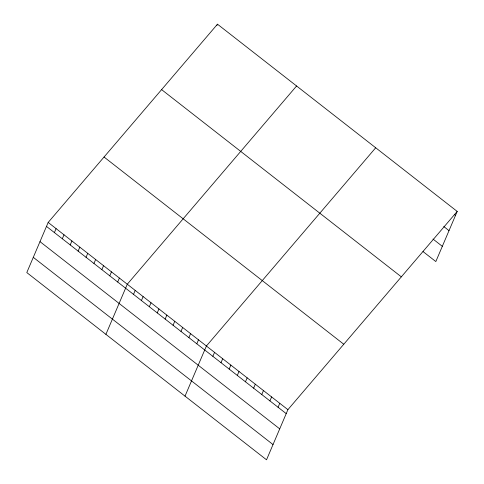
<?xml version="1.0" encoding="UTF-8"?>
<svg xmlns="http://www.w3.org/2000/svg" width="484" height="484" viewBox="0 0 484 484"><rect width="100%" height="100%" fill="white"/><g stroke="black" fill="none" stroke-linecap="round" stroke-linejoin="round"><path stroke-width="0.73" d="M48.176 222.44L26.795 272.571L266.527 459.8L287.907 409.664L457.205 211.429L217.473 24.2L48.176 222.44L287.907 409.664M54.396 232.586L56.09 228.617M62.309 238.763L64.003 234.794M70.222 244.94L71.91 240.971M78.13 251.123L79.824 247.155M86.043 257.3L87.737 253.332M93.95 263.478L95.644 259.509M101.864 269.655L103.558 265.686M109.777 275.838L111.465 271.869M216.911 25.525L217.473 24.2M117.685 282.015L119.379 278.046M105.905 334.359L127.292 284.223L296.583 85.983M133.511 294.369L135.199 290.4M141.419 300.546L143.113 296.583M149.332 306.729L151.026 302.76M157.239 312.906L158.933 308.937M165.153 319.083L166.847 315.114M173.066 325.26L174.754 321.297M180.974 331.443L182.668 327.474M188.887 337.62L190.581 333.651M196.794 343.797L198.488 339.829M185.015 396.142L206.402 346.012L375.699 147.771M212.857 356.345L214.551 352.376M221.013 362.71L222.701 358.741M229.162 369.074L230.856 365.105M237.311 375.439L239.005 371.47M245.461 381.803L247.155 377.841M253.616 388.174L255.304 384.205M261.765 394.539L263.459 390.57M269.915 400.903L271.609 396.934M278.064 407.268L279.758 403.299M457.205 211.429L435.824 261.56L423.01 251.559M454.349 214.485L455.511 215.398M443.774 226.536L449.013 230.632M433.005 239.054L442.322 246.326M161.608 89.619L401.339 276.848M104.048 157.022L343.779 344.245M46.488 226.409L286.219 413.632M39.99 241.643L279.716 428.866M33.293 257.337L273.024 444.566"/></g></svg>
